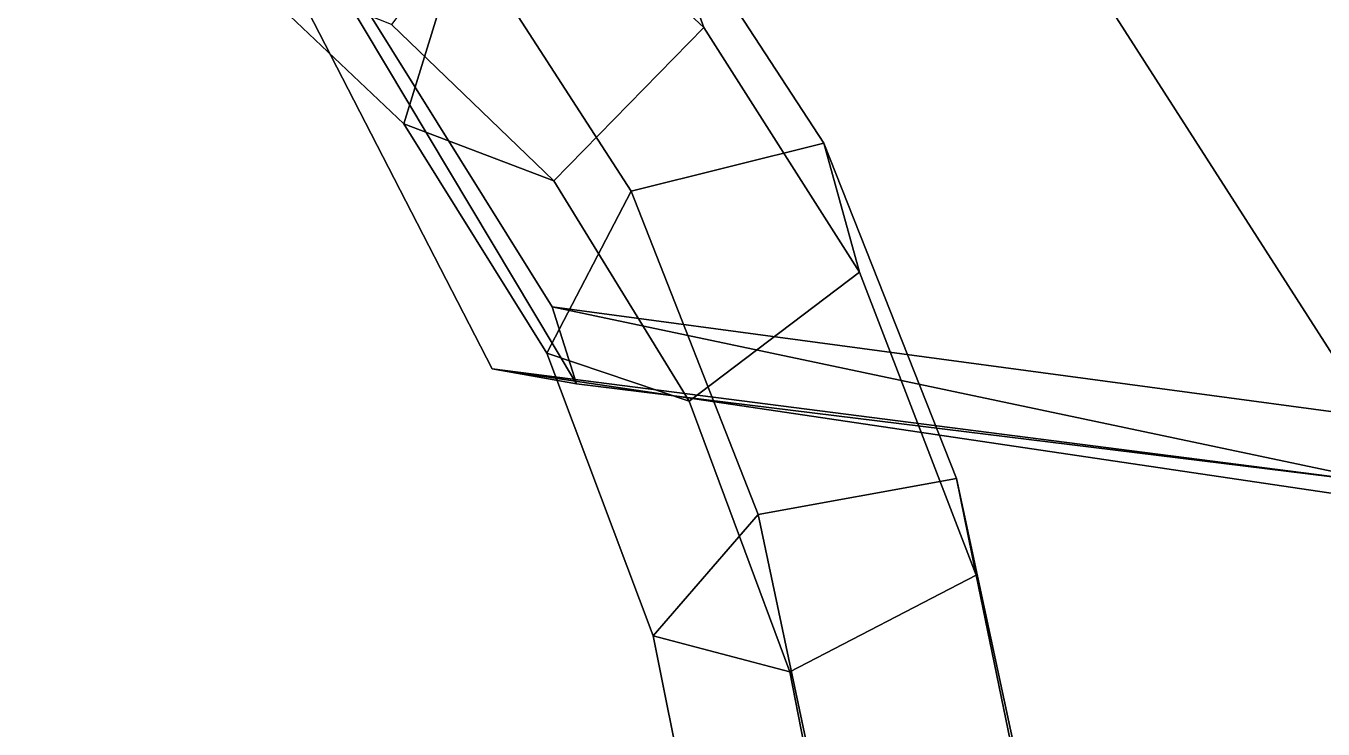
# Model space of a CAD drawing. Header units: metres. Extents: x -236 to 197, y -84 to 78.
# Drawn here: x 49.23 to 63.06, y -10.26 to -2.76 of the extents above; entities that cross this region are included whole.
import ezdxf

# ---------------------------------------------------------------- set-up
doc = ezdxf.new("R2010")
doc.units = ezdxf.units.M

msp = doc.modelspace()

# ---------------------------------------------------------------- linework, layer by layer
at = {"layer": 'Lacypla_Leaf', "color": 3}
for points in [[(60.614, 8.13, 499.572), (103.97, -21.092, 502.215), (60.252, 10.527, 497.23)], [(60.614, 8.13, 499.572), (60.252, 10.527, 497.23), (103.97, -21.092, 502.215)], [(60.252, 10.527, 497.23), (105.3, -19.785, 497.642), (103.97, -21.092, 502.215)], [(60.252, 10.527, 497.23), (103.97, -21.092, 502.215), (105.3, -19.785, 497.642)], [(60.614, 8.13, 499.572), (102.469, -24.274, 505.326), (57.684, 7.985, 501.017)], [(60.614, 8.13, 499.572), (57.684, 7.985, 501.017), (102.469, -24.274, 505.326)], [(102.469, -24.274, 505.326), (60.614, 8.13, 499.572), (103.97, -21.092, 502.215)], [(102.469, -24.274, 505.326), (103.97, -21.092, 502.215), (60.614, 8.13, 499.572)], [(54.843, -5.757, 202.958), (49.233, 3.243, 203.548), (55.103, -6.578, 204.179)], [(54.843, -5.757, 202.958), (55.103, -6.578, 204.179), (49.233, 3.243, 203.548)], [(49.233, 3.243, 203.548), (54.203, -6.417, 204.808), (55.103, -6.578, 204.179)], [(49.233, 3.243, 203.548), (55.103, -6.578, 204.179), (54.203, -6.417, 204.808)], [(61.906, 0, 501.407), (89.916, -39.869, 482.26), (62.788, 3.202, 500.83)], [(61.906, 0, 501.407), (62.788, 3.202, 500.83), (89.916, -39.869, 482.26)], [(62.788, 3.202, 500.83), (92.196, -36.903, 479.035), (89.916, -39.869, 482.26)], [(62.788, 3.202, 500.83), (89.916, -39.869, 482.26), (92.196, -36.903, 479.035)], [(61.906, 0, 501.407), (86.934, -43.354, 483.269), (58.995, 0.232, 502.879)], [(61.906, 0, 501.407), (58.995, 0.232, 502.879), (86.934, -43.354, 483.269)], [(86.934, -43.354, 483.269), (61.906, 0, 501.407), (89.916, -39.869, 482.26)], [(86.934, -43.354, 483.269), (89.916, -39.869, 482.26), (61.906, 0, 501.407)], [(64.04, -6.995, 205.248), (54.843, -5.757, 202.958), (63.822, -7.653, 206.516)], [(64.04, -6.995, 205.248), (63.822, -7.653, 206.516), (54.843, -5.757, 202.958)], [(63.822, -7.653, 206.516), (54.843, -5.757, 202.958), (55.103, -6.578, 204.179)], [(63.822, -7.653, 206.516), (55.103, -6.578, 204.179), (54.843, -5.757, 202.958)], [(55.103, -6.578, 204.179), (54.203, -6.417, 204.808), (63.822, -7.653, 206.516)], [(55.103, -6.578, 204.179), (63.822, -7.653, 206.516), (54.203, -6.417, 204.808)], [(63.822, -7.653, 206.516), (54.203, -6.417, 204.808), (63.192, -7.75, 207.734)], [(63.822, -7.653, 206.516), (63.192, -7.75, 207.734), (54.203, -6.417, 204.808)]]:
    msp.add_3dface(points, dxfattribs=at)
at = {"layer": 'Lacypla_Petiole', "color": 3}
for points in [[(54.486, -0.944, 487.474), (56.46, -2.777, 490.277), (55.866, -1.139, 491.766), (53.648, 0.857, 488.616)], [(51.765, 0.186, 489.737), (53.892, -1.749, 492.757), (53.26, -3.804, 491.859), (51.439, -2.075, 489.274)], [(53.128, -2.746, 487.878), (54.858, -4.415, 490.334), (56.46, -2.777, 490.277), (54.486, -0.944, 487.474)], [(55.866, -1.139, 491.766), (57.739, -4.011, 494.424), (55.685, -4.524, 495.302), (53.892, -1.749, 492.757)], [(56.46, -2.777, 490.277), (58.118, -5.387, 492.632), (57.739, -4.011, 494.424), (55.866, -1.139, 491.766)], [(53.892, -1.749, 492.757), (55.685, -4.524, 495.302), (54.784, -6.25, 494.023), (53.26, -3.804, 491.859)], [(51.439, -2.075, 489.274), (53.26, -3.804, 491.859), (54.858, -4.415, 490.334), (53.128, -2.746, 487.878)], [(54.858, -4.415, 490.334), (56.302, -6.763, 492.385), (58.118, -5.387, 492.632), (56.46, -2.777, 490.277)], [(53.26, -3.804, 491.859), (54.784, -6.25, 494.023), (56.302, -6.763, 492.385), (54.858, -4.415, 490.334)], [(57.739, -4.011, 494.424), (59.153, -7.587, 496.433), (57.036, -7.971, 497.22), (55.685, -4.524, 495.302)], [(58.118, -5.387, 492.632), (59.361, -8.619, 494.397), (59.153, -7.587, 496.433), (57.739, -4.011, 494.424)], [(55.685, -4.524, 495.302), (57.036, -7.971, 497.22), (55.92, -9.266, 495.636), (54.784, -6.25, 494.023)], [(56.302, -6.763, 492.385), (57.375, -9.651, 493.908), (59.361, -8.619, 494.397), (58.118, -5.387, 492.632)], [(54.784, -6.25, 494.023), (55.92, -9.266, 495.636), (57.375, -9.651, 493.908), (56.302, -6.763, 492.385)], [(59.153, -7.587, 496.433), (60.025, -11.653, 497.671), (57.864, -11.886, 498.396), (57.036, -7.971, 497.22)], [(59.361, -8.619, 494.397), (60.115, -12.278, 495.468), (60.025, -11.653, 497.671), (59.153, -7.587, 496.433)], [(57.036, -7.971, 497.22), (57.864, -11.886, 498.396), (56.6, -12.671, 496.602), (55.92, -9.266, 495.636)], [(57.375, -9.651, 493.908), (58.011, -12.904, 494.811), (60.115, -12.278, 495.468), (59.361, -8.619, 494.397)], [(55.92, -9.266, 495.636), (56.6, -12.671, 496.602), (58.011, -12.904, 494.811), (57.375, -9.651, 493.908)]]:
    msp.add_3dface(points, dxfattribs=at)

doc.saveas('drawing.dxf')
